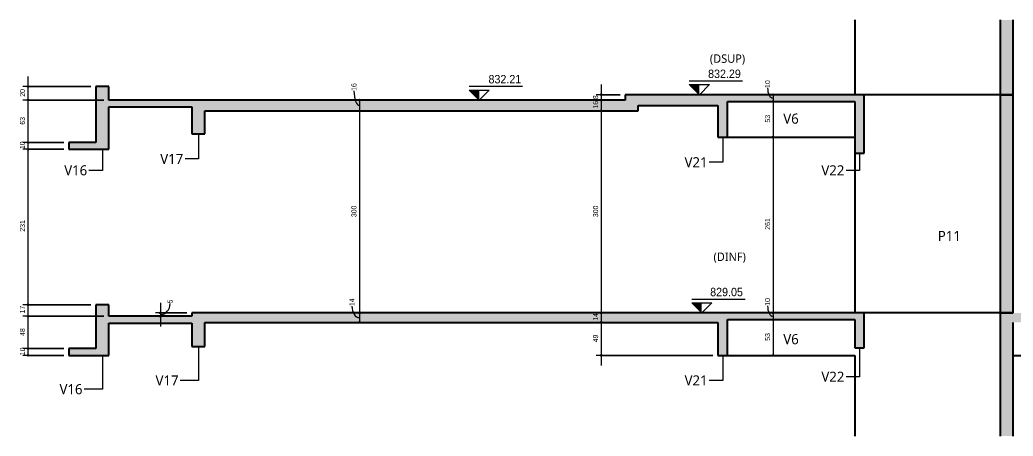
# Model space of a CAD drawing. Header units: centimetres. Extents: x -1475 to 26323, y -1238 to 84208.
# Drawn here: x 20018 to 21492, y 82722 to 83340 of the extents above; entities that cross this region are included whole.
import ezdxf

# ---------------------------------------------------------------- set-up
doc = ezdxf.new("R2010")
doc.units = ezdxf.units.CM
for name, color, linetype, lineweight in [('A-ANNO-DIMS', 7, 'Continuous', 9), ('A-ANNO-DIMS-50', 7, 'Continuous', 9), ('A-FLOR', 7, 'Continuous', 9), ('G-ANNO-DIMS', 7, 'Continuous', 9), ('G-ANNO-TEXT', 7, 'Continuous', 9), ('S-BEAM', 7, 'Continuous', 9), ('S-BEAM-IDEN', 7, 'Continuous', 9), ('S-COLS', 7, 'Continuous', 9), ('S-COLS-IDEN', 7, 'Continuous', 9)]:
    doc.layers.add(name, color=color, linetype=linetype, lineweight=lineweight)
doc.styles.add('Fira Sans', font='', dxfattribs={"width": 0.9, "height": 7.5})
doc.styles.add('Fira Sans_1', font='', dxfattribs={"width": 0.95, "height": 12.5})
doc.styles.add('Gadugi_1', font='gadugi.ttf', dxfattribs={"height": 15})
doc.styles.add('Gadugi_4', font='gadugi.ttf', dxfattribs={"height": 12.5})
doc.styles.get('Fira Sans').set_extended_font_data('Fira Sans')
doc.styles.get('Fira Sans_1').set_extended_font_data('Fira Sans')
doc.dimstyles.new('PED_R80_1_5mm_ACIMA_As_ESQ__R00_1', dxfattribs={"dimscale": 30.48, "dimtxt": 10.229846, "dimasz": 0.328084, "dimexe": 0.246063, "dimexo": 0.246063, "dimgap": 0.049213, "dimtad": 1, "dimdec": 1, "dimrnd": 0.5, "dimdsep": 46, "dimtxsty": 'Fira Sans', "dimblk1": 'DOTSMALL', "dimblk2": 'DOTSMALL', "dimsah": 1, "dimcen": 0.09, "dimdle": 0.492126, "dimazin": 0, "dimtfac": 1, "dimtdec": 4, "dimtix": 1, "dimtmove": 1, "dimatfit": 3, "dimfxl": 1, "dimtvp": 1, "dimtolj": 1, "dimtzin": 0, "dimarcsym": 2})
doc.dimstyles.new('PED_R80_1_5mm_ACIMA_As_ESQ__R00_4', dxfattribs={"dimscale": 30.48, "dimtxt": 10.229846, "dimasz": 0.328084, "dimexe": 0.246063, "dimexo": 0.246063, "dimgap": 0.049213, "dimtad": 1, "dimdec": 1, "dimrnd": 0.5, "dimdsep": 46, "dimtxsty": 'Fira Sans', "dimblk1": 'DOTSMALL', "dimblk2": 'DOTSMALL', "dimsah": 1, "dimcen": 0.09, "dimdle": 0.492126, "dimazin": 0, "dimtfac": 1, "dimtdec": 4, "dimtix": 1, "dimtmove": 0, "dimatfit": 3, "dimfxl": 1, "dimtvp": 1, "dimtolj": 1, "dimtzin": 0, "dimarcsym": 2})

# ---------------------------------------------------------------- blocks, each defined once
blk = doc.blocks.new('DIMBLOCK453-CT002 N -CORTE B-B')
at = {"layer": 'A-ANNO-DIMS-50', "true_color": 0x000032}
h = blk.add_hatch(color=178, dxfattribs=at)
edge = h.paths.add_edge_path(flags=0)
edge.add_arc((20522.3, 83221), 1.25, 0, 360)
h = blk.add_hatch(color=178, dxfattribs=at)
edge = h.paths.add_edge_path(flags=0)
edge.add_arc((20522.3, 83205), 1.25, 0, 360)
at = {"layer": 'A-ANNO-DIMS-50', "color": 178, "true_color": 0x000032}
for p, q in [((20516.5, 83221), (20529.8, 83221)), ((20522.3, 83221), (20516.5, 83221)), ((20522.3, 83221), (20522.3, 83205)), ((20516.5, 83205), (20529.8, 83205)), ((20522.3, 83205), (20516.5, 83205))]:
    blk.add_line(p, q, dxfattribs=at)
for centre in [(20522.3, 83221), (20522.3, 83205)]:
    blk.add_circle(centre, 1.25, dxfattribs=at)
blk.add_ellipse((20522.3, 83234.7), major_axis=(0, 21.7), ratio=0.372131, start_param=1.570796, end_param=3.141593, dxfattribs=at)
at = {"layer": 'A-ANNO-DIMS-50', "color": 0, "insert": (20510.4, 83234.7), "char_height": 7.5, "width": 11.174, "attachment_point": 1, "rotation": 90, "line_spacing_factor": 1.049215, "style": 'Fira Sans'}
blk.add_mtext('16', dxfattribs=at)
blk = doc.blocks.new('_DotSmall')
at = {"color": 0, "linetype": 'ByBlock', "const_width": 0.5}
blk.add_lwpolyline([(-0.0625, 0, 1), (0.0625, 0, 1)], format="xyb", close=True, dxfattribs=at)
blk = doc.blocks.new('DIMBLOCK454-CT002 N -CORTE B-B')
at = {"layer": 'A-ANNO-DIMS-50', "true_color": 0x000032}
h = blk.add_hatch(color=178, dxfattribs=at)
edge = h.paths.add_edge_path(flags=0)
edge.add_arc((20522.3, 83205), 1.25, 0, 360)
h = blk.add_hatch(color=178, dxfattribs=at)
edge = h.paths.add_edge_path(flags=0)
edge.add_arc((20522.3, 82905), 1.25, 0, 360)
at = {"layer": 'A-ANNO-DIMS-50', "color": 178, "true_color": 0x000032}
for p, q in [((20516.5, 83205), (20529.8, 83205)), ((20522.3, 83205), (20516.5, 83205)), ((20522.3, 83205), (20522.3, 82905)), ((20516.5, 82905), (20529.8, 82905)), ((20522.3, 82905), (20516.5, 82905))]:
    blk.add_line(p, q, dxfattribs=at)
for centre in [(20522.3, 83205), (20522.3, 82905)]:
    blk.add_circle(centre, 1.25, dxfattribs=at)
at = {"layer": 'A-ANNO-DIMS-50', "color": 0, "insert": (20510.4, 83047.2), "char_height": 7.5, "width": 18.728, "attachment_point": 1, "rotation": 90, "line_spacing_factor": 1.049215, "style": 'Fira Sans'}
blk.add_mtext('300', dxfattribs=at)
blk = doc.blocks.new('DIMBLOCK455-CT002 N -CORTE B-B')
at = {"layer": 'A-ANNO-DIMS-50', "true_color": 0x000032}
h = blk.add_hatch(color=178, dxfattribs=at)
edge = h.paths.add_edge_path(flags=0)
edge.add_arc((20522.3, 82905), 1.25, 0, 360)
h = blk.add_hatch(color=178, dxfattribs=at)
edge = h.paths.add_edge_path(flags=0)
edge.add_arc((20522.3, 82891), 1.25, 0, 360)
at = {"layer": 'A-ANNO-DIMS-50', "color": 178, "true_color": 0x000032}
for p, q in [((20516.5, 82905), (20529.8, 82905)), ((20522.3, 82905), (20516.5, 82905)), ((20516.5, 82891), (20529.8, 82891)), ((20522.3, 82891), (20516.5, 82891)), ((20522.3, 82905), (20522.3, 82891))]:
    blk.add_line(p, q, dxfattribs=at)
for centre in [(20522.3, 82905), (20522.3, 82891)]:
    blk.add_circle(centre, 1.25, dxfattribs=at)
blk.add_ellipse((20522.3, 82915.1), major_axis=(0, 17.1), ratio=0.64689, start_param=1.570796, end_param=3.141593, dxfattribs=at)
at = {"layer": 'A-ANNO-DIMS-50', "color": 0, "insert": (20507.4, 82915.1), "char_height": 7.5, "width": 11.174, "attachment_point": 1, "rotation": 90, "line_spacing_factor": 1.049215, "style": 'Fira Sans'}
blk.add_mtext('14', dxfattribs=at)
blk = doc.blocks.new('DIMBLOCK456-CT002 N -CORTE B-B')
at = {"layer": 'A-ANNO-DIMS-50', "true_color": 0x000032}
h = blk.add_hatch(color=178, dxfattribs=at)
edge = h.paths.add_edge_path(flags=0)
edge.add_arc((21136, 83229), 1.25, 0, 360)
h = blk.add_hatch(color=178, dxfattribs=at)
edge = h.paths.add_edge_path(flags=0)
edge.add_arc((21136, 83219), 1.25, 0, 360)
at = {"layer": 'A-ANNO-DIMS-50', "color": 178, "true_color": 0x000032}
for p, q in [((21130.3, 83229), (21143.5, 83229)), ((21136, 83229), (21130.3, 83229)), ((21130.3, 83219), (21143.5, 83219)), ((21136, 83219), (21130.3, 83219)), ((21136, 83229), (21136, 83219))]:
    blk.add_line(p, q, dxfattribs=at)
for centre in [(21136, 83229), (21136, 83219)]:
    blk.add_circle(centre, 1.25, dxfattribs=at)
blk.add_ellipse((21136, 83239.1), major_axis=(0, 15.1), ratio=0.535309, start_param=1.570796, end_param=3.141593, dxfattribs=at)
at = {"layer": 'A-ANNO-DIMS-50', "color": 0, "insert": (21124.1, 83239.1), "char_height": 7.5, "width": 11.489, "attachment_point": 1, "rotation": 90, "line_spacing_factor": 1.049215, "style": 'Fira Sans'}
blk.add_mtext('10', dxfattribs=at)
blk = doc.blocks.new('DIMBLOCK457-CT002 N -CORTE B-B')
at = {"layer": 'A-ANNO-DIMS-50', "true_color": 0x000032}
h = blk.add_hatch(color=178, dxfattribs=at)
edge = h.paths.add_edge_path(flags=0)
edge.add_arc((21136, 83219), 1.25, 0, 360)
h = blk.add_hatch(color=178, dxfattribs=at)
edge = h.paths.add_edge_path(flags=0)
edge.add_arc((21136, 83166), 1.25, 0, 360)
at = {"layer": 'A-ANNO-DIMS-50', "color": 178, "true_color": 0x000032}
for p, q in [((21130.3, 83219), (21143.5, 83219)), ((21136, 83219), (21130.3, 83219)), ((21136, 83219), (21136, 83166)), ((21130.3, 83166), (21143.5, 83166)), ((21136, 83166), (21130.3, 83166))]:
    blk.add_line(p, q, dxfattribs=at)
for centre in [(21136, 83219), (21136, 83166)]:
    blk.add_circle(centre, 1.25, dxfattribs=at)
at = {"layer": 'A-ANNO-DIMS-50', "color": 0, "insert": (21124.1, 83187.6), "char_height": 7.5, "width": 11.646, "attachment_point": 1, "rotation": 90, "line_spacing_factor": 1.049215, "style": 'Fira Sans'}
blk.add_mtext('53', dxfattribs=at)
blk = doc.blocks.new('DIMBLOCK458-CT002 N -CORTE B-B')
at = {"layer": 'A-ANNO-DIMS-50', "true_color": 0x000032}
h = blk.add_hatch(color=178, dxfattribs=at)
edge = h.paths.add_edge_path(flags=0)
edge.add_arc((21136, 83166), 1.25, 0, 360)
h = blk.add_hatch(color=178, dxfattribs=at)
edge = h.paths.add_edge_path(flags=0)
edge.add_arc((21136, 82905), 1.25, 0, 360)
at = {"layer": 'A-ANNO-DIMS-50', "color": 178, "true_color": 0x000032}
for p, q in [((21130.3, 83166), (21143.5, 83166)), ((21136, 83166), (21130.3, 83166)), ((21136, 83166), (21136, 82905)), ((21130.3, 82905), (21143.5, 82905)), ((21136, 82905), (21130.3, 82905))]:
    blk.add_line(p, q, dxfattribs=at)
for centre in [(21136, 83166), (21136, 82905)]:
    blk.add_circle(centre, 1.25, dxfattribs=at)
at = {"layer": 'A-ANNO-DIMS-50', "color": 0, "insert": (21124.1, 83028.5), "char_height": 7.5, "width": 16.84, "attachment_point": 1, "rotation": 90, "line_spacing_factor": 1.049215, "style": 'Fira Sans'}
blk.add_mtext('261', dxfattribs=at)
blk = doc.blocks.new('DIMBLOCK459-CT002 N -CORTE B-B')
at = {"layer": 'A-ANNO-DIMS-50', "true_color": 0x000032}
h = blk.add_hatch(color=178, dxfattribs=at)
edge = h.paths.add_edge_path(flags=0)
edge.add_arc((21136, 82905), 1.25, 0, 360)
h = blk.add_hatch(color=178, dxfattribs=at)
edge = h.paths.add_edge_path(flags=0)
edge.add_arc((21136, 82895), 1.25, 0, 360)
at = {"layer": 'A-ANNO-DIMS-50', "color": 178, "true_color": 0x000032}
for p, q in [((21130.3, 82905), (21143.5, 82905)), ((21136, 82905), (21130.3, 82905)), ((21130.3, 82895), (21143.5, 82895)), ((21136, 82895), (21130.3, 82895)), ((21136, 82905), (21136, 82895))]:
    blk.add_line(p, q, dxfattribs=at)
for centre in [(21136, 82905), (21136, 82895)]:
    blk.add_circle(centre, 1.25, dxfattribs=at)
blk.add_ellipse((21136, 82915.6), major_axis=(0, 15.6), ratio=0.51764, start_param=1.570796, end_param=3.141593, dxfattribs=at)
at = {"layer": 'A-ANNO-DIMS-50', "color": 0, "insert": (21124.1, 82915.6), "char_height": 7.5, "width": 11.489, "attachment_point": 1, "rotation": 90, "line_spacing_factor": 1.049215, "style": 'Fira Sans'}
blk.add_mtext('10', dxfattribs=at)
blk = doc.blocks.new('DIMBLOCK460-CT002 N -CORTE B-B')
at = {"layer": 'A-ANNO-DIMS-50', "true_color": 0x000032}
h = blk.add_hatch(color=178, dxfattribs=at)
edge = h.paths.add_edge_path(flags=0)
edge.add_arc((21136, 82895), 1.25, 0, 360)
h = blk.add_hatch(color=178, dxfattribs=at)
edge = h.paths.add_edge_path(flags=0)
edge.add_arc((21136, 82842), 1.25, 0, 360)
at = {"layer": 'A-ANNO-DIMS-50', "color": 178, "true_color": 0x000032}
for p, q in [((21130.3, 82895), (21143.5, 82895)), ((21136, 82895), (21130.3, 82895)), ((21136, 82895), (21136, 82842)), ((21130.3, 82842), (21143.5, 82842)), ((21136, 82842), (21130.3, 82842))]:
    blk.add_line(p, q, dxfattribs=at)
for centre in [(21136, 82895), (21136, 82842)]:
    blk.add_circle(centre, 1.25, dxfattribs=at)
at = {"layer": 'A-ANNO-DIMS-50', "color": 0, "insert": (21124.1, 82863.6), "char_height": 7.5, "width": 11.646, "attachment_point": 1, "rotation": 90, "line_spacing_factor": 1.049215, "style": 'Fira Sans'}
blk.add_mtext('53', dxfattribs=at)
blk = doc.blocks.new('Elevações de ponto - SIMBOLO DE NÍVEL-CORTE-2219088-CT002 N -CORTE B-B')
at = {"layer": 'G-ANNO-DIMS'}
blk.add_hatch(color=256, dxfattribs=at).paths.add_polyline_path([(-738, 82920), (-738, 82905), (-753, 82920)], flags=0)
for p, q in [((-673.8, 82925.1), (-753, 82925.1)), ((-738, 82905), (-753, 82920)), ((-753, 82920), (-723, 82920)), ((-723, 82920), (-738, 82905))]:
    blk.add_line(p, q, dxfattribs=at)
blk = doc.blocks.new('DIMBLOCK469-CT002 N -CORTE B-B')
at = {"layer": 'A-ANNO-DIMS-50', "true_color": 0x000032}
h = blk.add_hatch(color=178, dxfattribs=at)
edge = h.paths.add_edge_path(flags=0)
edge.add_arc((20030.4, 83241), 1.25, 0, 360)
h = blk.add_hatch(color=178, dxfattribs=at)
edge = h.paths.add_edge_path(flags=0)
edge.add_arc((20030.4, 83221), 1.25, 0, 360)
at = {"layer": 'A-ANNO-DIMS-50', "color": 178, "true_color": 0x000032}
for p, q in [((20030.4, 83256), (20030.4, 83221)), ((20123.8, 83241), (20022.9, 83241)), ((20030.4, 83241), (20123.8, 83241)), ((20142.8, 83221), (20022.9, 83221)), ((20030.4, 83221), (20142.8, 83221))]:
    blk.add_line(p, q, dxfattribs=at)
for centre in [(20030.4, 83241), (20030.4, 83221)]:
    blk.add_circle(centre, 1.25, dxfattribs=at)
at = {"layer": 'A-ANNO-DIMS-50', "color": 0, "insert": (20018.5, 83226), "char_height": 7.5, "width": 12.118, "attachment_point": 1, "rotation": 90, "line_spacing_factor": 1.049215, "style": 'Fira Sans'}
blk.add_mtext('20', dxfattribs=at)
blk = doc.blocks.new('DIMBLOCK470-CT002 N -CORTE B-B')
at = {"layer": 'A-ANNO-DIMS-50', "true_color": 0x000032}
h = blk.add_hatch(color=178, dxfattribs=at)
edge = h.paths.add_edge_path(flags=0)
edge.add_arc((20030.4, 83221), 1.25, 0, 360)
h = blk.add_hatch(color=178, dxfattribs=at)
edge = h.paths.add_edge_path(flags=0)
edge.add_arc((20030.4, 83158), 1.25, 0, 360)
at = {"layer": 'A-ANNO-DIMS-50', "color": 178, "true_color": 0x000032}
for p, q in [((20142.8, 83221), (20022.9, 83221)), ((20030.4, 83221), (20030.4, 83158)), ((20030.4, 83221), (20142.8, 83221)), ((20083.8, 83158), (20022.9, 83158)), ((20030.4, 83158), (20083.8, 83158))]:
    blk.add_line(p, q, dxfattribs=at)
for centre in [(20030.4, 83221), (20030.4, 83158)]:
    blk.add_circle(centre, 1.25, dxfattribs=at)
at = {"layer": 'A-ANNO-DIMS-50', "color": 0, "insert": (20018.5, 83184.5), "char_height": 7.5, "width": 11.961, "attachment_point": 1, "rotation": 90, "line_spacing_factor": 1.049215, "style": 'Fira Sans'}
blk.add_mtext('63', dxfattribs=at)
blk = doc.blocks.new('DIMBLOCK471-CT002 N -CORTE B-B')
at = {"layer": 'A-ANNO-DIMS-50', "true_color": 0x000032}
h = blk.add_hatch(color=178, dxfattribs=at)
edge = h.paths.add_edge_path(flags=0)
edge.add_arc((20030.4, 83158), 1.25, 0, 360)
h = blk.add_hatch(color=178, dxfattribs=at)
edge = h.paths.add_edge_path(flags=0)
edge.add_arc((20030.4, 83148), 1.25, 0, 360)
at = {"layer": 'A-ANNO-DIMS-50', "color": 178, "true_color": 0x000032}
for p, q in [((20083.8, 83158), (20022.9, 83158)), ((20030.4, 83158), (20030.4, 83148)), ((20030.4, 83158), (20083.8, 83158)), ((20083.8, 83148), (20022.9, 83148)), ((20030.4, 83148), (20083.8, 83148))]:
    blk.add_line(p, q, dxfattribs=at)
for centre in [(20030.4, 83158), (20030.4, 83148)]:
    blk.add_circle(centre, 1.25, dxfattribs=at)
at = {"layer": 'A-ANNO-DIMS-50', "color": 0, "insert": (20018.5, 83148.2), "char_height": 7.5, "width": 11.489, "attachment_point": 1, "rotation": 90, "line_spacing_factor": 1.049215, "style": 'Fira Sans'}
blk.add_mtext('10', dxfattribs=at)
blk = doc.blocks.new('DIMBLOCK472-CT002 N -CORTE B-B')
at = {"layer": 'A-ANNO-DIMS-50', "true_color": 0x000032}
h = blk.add_hatch(color=178, dxfattribs=at)
edge = h.paths.add_edge_path(flags=0)
edge.add_arc((20030.4, 83148), 1.25, 0, 360)
h = blk.add_hatch(color=178, dxfattribs=at)
edge = h.paths.add_edge_path(flags=0)
edge.add_arc((20030.4, 82917), 1.25, 0, 360)
at = {"layer": 'A-ANNO-DIMS-50', "color": 178, "true_color": 0x000032}
for p, q in [((20083.8, 83148), (20022.9, 83148)), ((20030.4, 83148), (20030.4, 82917)), ((20030.4, 83148), (20083.8, 83148)), ((20123.8, 82917), (20022.9, 82917)), ((20030.4, 82917), (20123.8, 82917))]:
    blk.add_line(p, q, dxfattribs=at)
for centre in [(20030.4, 83148), (20030.4, 82917)]:
    blk.add_circle(centre, 1.25, dxfattribs=at)
at = {"layer": 'A-ANNO-DIMS-50', "color": 0, "insert": (20018.5, 83025.6), "char_height": 7.5, "width": 16.525, "attachment_point": 1, "rotation": 90, "line_spacing_factor": 1.049215, "style": 'Fira Sans'}
blk.add_mtext('231', dxfattribs=at)
blk = doc.blocks.new('DIMBLOCK473-CT002 N -CORTE B-B')
at = {"layer": 'A-ANNO-DIMS-50', "true_color": 0x000032}
h = blk.add_hatch(color=178, dxfattribs=at)
edge = h.paths.add_edge_path(flags=0)
edge.add_arc((20030.4, 82917), 1.25, 0, 360)
h = blk.add_hatch(color=178, dxfattribs=at)
edge = h.paths.add_edge_path(flags=0)
edge.add_arc((20030.4, 82900), 1.25, 0, 360)
at = {"layer": 'A-ANNO-DIMS-50', "color": 178, "true_color": 0x000032}
for p, q in [((20123.8, 82917), (20022.9, 82917)), ((20030.4, 82917), (20030.4, 82900)), ((20030.4, 82917), (20123.8, 82917)), ((20142.8, 82900), (20022.9, 82900)), ((20030.4, 82900), (20142.8, 82900))]:
    blk.add_line(p, q, dxfattribs=at)
for centre in [(20030.4, 82917), (20030.4, 82900)]:
    blk.add_circle(centre, 1.25, dxfattribs=at)
at = {"layer": 'A-ANNO-DIMS-50', "color": 0, "insert": (20018.5, 82904.2), "char_height": 7.5, "width": 10.23, "attachment_point": 1, "rotation": 90, "line_spacing_factor": 1.049215, "style": 'Fira Sans'}
blk.add_mtext('17', dxfattribs=at)
blk = doc.blocks.new('DIMBLOCK474-CT002 N -CORTE B-B')
at = {"layer": 'A-ANNO-DIMS-50', "true_color": 0x000032}
h = blk.add_hatch(color=178, dxfattribs=at)
edge = h.paths.add_edge_path(flags=0)
edge.add_arc((20030.4, 82900), 1.25, 0, 360)
h = blk.add_hatch(color=178, dxfattribs=at)
edge = h.paths.add_edge_path(flags=0)
edge.add_arc((20030.4, 82852), 1.25, 0, 360)
at = {"layer": 'A-ANNO-DIMS-50', "color": 178, "true_color": 0x000032}
for p, q in [((20142.8, 82900), (20022.9, 82900)), ((20030.4, 82900), (20030.4, 82852)), ((20030.4, 82900), (20142.8, 82900)), ((20083.8, 82852), (20022.9, 82852)), ((20030.4, 82852), (20083.8, 82852))]:
    blk.add_line(p, q, dxfattribs=at)
for centre in [(20030.4, 82900), (20030.4, 82852)]:
    blk.add_circle(centre, 1.25, dxfattribs=at)
at = {"layer": 'A-ANNO-DIMS-50', "color": 0, "insert": (20018.5, 82870.8), "char_height": 7.5, "width": 12.433, "attachment_point": 1, "rotation": 90, "line_spacing_factor": 1.049215, "style": 'Fira Sans'}
blk.add_mtext('48', dxfattribs=at)
blk = doc.blocks.new('DIMBLOCK475-CT002 N -CORTE B-B')
at = {"layer": 'A-ANNO-DIMS-50', "true_color": 0x000032}
h = blk.add_hatch(color=178, dxfattribs=at)
edge = h.paths.add_edge_path(flags=0)
edge.add_arc((20030.4, 82852), 1.25, 0, 360)
h = blk.add_hatch(color=178, dxfattribs=at)
edge = h.paths.add_edge_path(flags=0)
edge.add_arc((20030.4, 82842), 1.25, 0, 360)
at = {"layer": 'A-ANNO-DIMS-50', "color": 178, "true_color": 0x000032}
for p, q in [((20083.8, 82852), (20022.9, 82852)), ((20030.4, 82852), (20030.4, 82842)), ((20030.4, 82852), (20083.8, 82852)), ((20083.8, 82842), (20022.9, 82842)), ((20030.4, 82842), (20083.8, 82842))]:
    blk.add_line(p, q, dxfattribs=at)
for centre in [(20030.4, 82852), (20030.4, 82842)]:
    blk.add_circle(centre, 1.25, dxfattribs=at)
at = {"layer": 'A-ANNO-DIMS-50', "color": 0, "insert": (20018.5, 82842.2), "char_height": 7.5, "width": 11.489, "attachment_point": 1, "rotation": 90, "line_spacing_factor": 1.049215, "style": 'Fira Sans'}
blk.add_mtext('10', dxfattribs=at)
blk = doc.blocks.new('DIMBLOCK476-CT002 N -CORTE B-B')
at = {"layer": 'A-ANNO-DIMS-50', "true_color": 0x000032}
h = blk.add_hatch(color=178, dxfattribs=at)
edge = h.paths.add_edge_path(flags=0)
edge.add_arc((20227.2, 82905), 1.25, 0, 360)
h = blk.add_hatch(color=178, dxfattribs=at)
edge = h.paths.add_edge_path(flags=0)
edge.add_arc((20227.2, 82900), 1.25, 0, 360)
at = {"layer": 'A-ANNO-DIMS-50', "color": 178, "true_color": 0x000032}
for p, q in [((20227.2, 82920), (20227.2, 82885)), ((20266.3, 82905), (20219.7, 82905)), ((20221.5, 82900), (20234.7, 82900)), ((20227.2, 82900), (20221.5, 82900)), ((20227.2, 82905), (20266.3, 82905))]:
    blk.add_line(p, q, dxfattribs=at)
for centre in [(20227.2, 82905), (20227.2, 82900)]:
    blk.add_circle(centre, 1.25, dxfattribs=at)
blk.add_ellipse((20227.2, 82919.1), major_axis=(0, 16.6), ratio=0.8555, start_param=3.141593, end_param=4.712389, dxfattribs=at)
at = {"layer": 'A-ANNO-DIMS-50', "color": 0, "insert": (20237.5, 82919.1), "char_height": 7.5, "width": 5.823, "attachment_point": 1, "rotation": 90, "line_spacing_factor": 1.049215, "style": 'Fira Sans'}
blk.add_mtext('5', dxfattribs=at)
blk = doc.blocks.new('DIMBLOCK486-CT002 N -CORTE B-B')
at = {"layer": 'A-ANNO-DIMS-50', "true_color": 0x000032}
h = blk.add_hatch(color=178, dxfattribs=at)
edge = h.paths.add_edge_path(flags=0)
edge.add_arc((20880.9, 83229), 1.25, 0, 360)
h = blk.add_hatch(color=178, dxfattribs=at)
edge = h.paths.add_edge_path(flags=0)
edge.add_arc((20880.9, 83221), 1.25, 0, 360)
at = {"layer": 'A-ANNO-DIMS-50', "color": 178, "true_color": 0x000032}
for p, q in [((20880.9, 83244), (20880.9, 83221)), ((20909.3, 83229), (20873.4, 83229)), ((20875.1, 83221), (20888.4, 83221)), ((20880.9, 83221), (20875.1, 83221)), ((20880.9, 83229), (20909.3, 83229))]:
    blk.add_line(p, q, dxfattribs=at)
for centre in [(20880.9, 83229), (20880.9, 83221)]:
    blk.add_circle(centre, 1.25, dxfattribs=at)
at = {"layer": 'A-ANNO-DIMS-50', "color": 0, "insert": (20869, 83222.4), "char_height": 7.5, "width": 6.295, "attachment_point": 1, "rotation": 90, "line_spacing_factor": 1.049215, "style": 'Fira Sans'}
blk.add_mtext('8', dxfattribs=at)
blk = doc.blocks.new('DIMBLOCK487-CT002 N -CORTE B-B')
at = {"layer": 'A-ANNO-DIMS-50', "true_color": 0x000032}
h = blk.add_hatch(color=178, dxfattribs=at)
edge = h.paths.add_edge_path(flags=0)
edge.add_arc((20880.9, 83221), 1.25, 0, 360)
h = blk.add_hatch(color=178, dxfattribs=at)
edge = h.paths.add_edge_path(flags=0)
edge.add_arc((20880.9, 83205), 1.25, 0, 360)
at = {"layer": 'A-ANNO-DIMS-50', "color": 178, "true_color": 0x000032}
for p, q in [((20875.1, 83221), (20888.4, 83221)), ((20880.9, 83221), (20875.1, 83221)), ((20880.9, 83221), (20880.9, 83205)), ((20875.1, 83205), (20888.4, 83205)), ((20880.9, 83205), (20875.1, 83205))]:
    blk.add_line(p, q, dxfattribs=at)
for centre in [(20880.9, 83221), (20880.9, 83205)]:
    blk.add_circle(centre, 1.25, dxfattribs=at)
at = {"layer": 'A-ANNO-DIMS-50', "color": 0, "insert": (20869, 83208.3), "char_height": 7.5, "width": 11.174, "attachment_point": 1, "rotation": 90, "line_spacing_factor": 1.049215, "style": 'Fira Sans'}
blk.add_mtext('16', dxfattribs=at)
blk = doc.blocks.new('DIMBLOCK488-CT002 N -CORTE B-B')
at = {"layer": 'A-ANNO-DIMS-50', "true_color": 0x000032}
h = blk.add_hatch(color=178, dxfattribs=at)
edge = h.paths.add_edge_path(flags=0)
edge.add_arc((20880.9, 83205), 1.25, 0, 360)
h = blk.add_hatch(color=178, dxfattribs=at)
edge = h.paths.add_edge_path(flags=0)
edge.add_arc((20880.9, 82905), 1.25, 0, 360)
at = {"layer": 'A-ANNO-DIMS-50', "color": 178, "true_color": 0x000032}
for p, q in [((20875.1, 83205), (20888.4, 83205)), ((20880.9, 83205), (20875.1, 83205)), ((20880.9, 83205), (20880.9, 82905)), ((20875.1, 82905), (20888.4, 82905)), ((20880.9, 82905), (20875.1, 82905))]:
    blk.add_line(p, q, dxfattribs=at)
for centre in [(20880.9, 83205), (20880.9, 82905)]:
    blk.add_circle(centre, 1.25, dxfattribs=at)
at = {"layer": 'A-ANNO-DIMS-50', "color": 0, "insert": (20869, 83047.2), "char_height": 7.5, "width": 18.728, "attachment_point": 1, "rotation": 90, "line_spacing_factor": 1.049215, "style": 'Fira Sans'}
blk.add_mtext('300', dxfattribs=at)
blk = doc.blocks.new('DIMBLOCK489-CT002 N -CORTE B-B')
at = {"layer": 'A-ANNO-DIMS-50', "true_color": 0x000032}
h = blk.add_hatch(color=178, dxfattribs=at)
edge = h.paths.add_edge_path(flags=0)
edge.add_arc((20880.9, 82905), 1.25, 0, 360)
h = blk.add_hatch(color=178, dxfattribs=at)
edge = h.paths.add_edge_path(flags=0)
edge.add_arc((20880.9, 82891), 1.25, 0, 360)
at = {"layer": 'A-ANNO-DIMS-50', "color": 178, "true_color": 0x000032}
for p, q in [((20875.1, 82905), (20888.4, 82905)), ((20880.9, 82905), (20875.1, 82905)), ((20875.1, 82891), (20888.4, 82891)), ((20880.9, 82891), (20875.1, 82891)), ((20880.9, 82905), (20880.9, 82891))]:
    blk.add_line(p, q, dxfattribs=at)
for centre in [(20880.9, 82905), (20880.9, 82891)]:
    blk.add_circle(centre, 1.25, dxfattribs=at)
at = {"layer": 'A-ANNO-DIMS-50', "color": 0, "insert": (20869, 82893.3), "char_height": 7.5, "width": 11.174, "attachment_point": 1, "rotation": 90, "line_spacing_factor": 1.049215, "style": 'Fira Sans'}
blk.add_mtext('14', dxfattribs=at)
blk = doc.blocks.new('DIMBLOCK490-CT002 N -CORTE B-B')
at = {"layer": 'A-ANNO-DIMS-50', "true_color": 0x000032}
h = blk.add_hatch(color=178, dxfattribs=at)
edge = h.paths.add_edge_path(flags=0)
edge.add_arc((20880.9, 82891), 1.25, 0, 360)
h = blk.add_hatch(color=178, dxfattribs=at)
edge = h.paths.add_edge_path(flags=0)
edge.add_arc((20880.9, 82842), 1.25, 0, 360)
at = {"layer": 'A-ANNO-DIMS-50', "color": 178, "true_color": 0x000032}
for p, q in [((20875.1, 82891), (20888.4, 82891)), ((20880.9, 82891), (20875.1, 82891)), ((20880.9, 82891), (20880.9, 82827)), ((21046.8, 82842), (20873.4, 82842)), ((20880.9, 82842), (21046.8, 82842))]:
    blk.add_line(p, q, dxfattribs=at)
for centre in [(20880.9, 82891), (20880.9, 82842)]:
    blk.add_circle(centre, 1.25, dxfattribs=at)
at = {"layer": 'A-ANNO-DIMS-50', "color": 0, "insert": (20869, 82861.4), "char_height": 7.5, "width": 12.276, "attachment_point": 1, "rotation": 90, "line_spacing_factor": 1.049215, "style": 'Fira Sans'}
blk.add_mtext('49', dxfattribs=at)

msp = doc.modelspace()

# ---------------------------------------------------------------- hatches: boundary and pattern name
at = {"layer": 'A-FLOR', "lineweight": 18, "true_color": 0xa6a6a6}
for points in [[(20150.3, 83211), (20273.8, 83211), (20273.8, 83221), (20150.3, 83221)], [(20292.8, 83205), (20935.8, 83205), (20935.8, 83221), (20292.8, 83221)], [(21054.3, 83213), (21054.3, 83229), (20916.8, 83229), (20916.8, 83221), (20935.8, 83221), (20935.8, 83213)], [(21068.3, 83219), (21257.3, 83219), (21257.3, 83229), (21068.3, 83229)], [(20131.3, 83148), (20131.3, 83158), (20091.3, 83158), (20091.3, 83148)], [(20273.8, 82890), (20273.8, 82900), (20150.3, 82900), (20150.3, 82890)], [(21240.44, 82895), (21257.3, 82895), (21257.3, 82905), (21068.3, 82905), (21068.3, 82895), (21210.44, 82895)], [(20131.3, 82842), (20131.3, 82852), (20091.3, 82852), (20091.3, 82842)]]:
    msp.add_hatch(color=253, dxfattribs=at).paths.add_polyline_path(points, flags=0)
h = msp.add_hatch(color=253, dxfattribs=at)
h.paths.add_polyline_path([(21492.3, 82891), (21644.3, 82891), (21644.3, 82905), (21492.3, 82905)], flags=0)
h.paths.add_polyline_path([(21054.3, 82891), (21054.3, 82905), (20292.8, 82905), (20292.8, 82891), (20848.46, 82891)], flags=0)
at = {"layer": 'S-BEAM', "true_color": 0xa6a6a6}
for points in [[(20150.3, 83148), (20150.3, 83241), (20131.3, 83241), (20131.3, 83148)], [(20273.8, 83171), (20292.8, 83171), (20292.8, 83221), (20273.8, 83221), (20273.8, 83205)], [(21054.3, 83166), (21068.3, 83166), (21068.3, 83229), (21054.3, 83229), (21054.3, 83213)], [(21271.3, 83142), (21271.3, 83229), (21257.3, 83229), (21257.3, 83142)], [(20150.3, 82842), (20150.3, 82917), (20131.3, 82917), (20131.3, 82842)], [(20273.8, 82855), (20292.8, 82855), (20292.8, 82905), (20273.8, 82905), (20273.8, 82890)], [(21068.3, 82842), (21068.3, 82905), (21054.3, 82905), (21054.3, 82842)], [(21271.3, 82853), (21271.3, 82905), (21257.3, 82905), (21257.3, 82853)]]:
    msp.add_hatch(color=253, dxfattribs=at).paths.add_polyline_path(points, flags=0)
at = {"layer": 'S-COLS', "true_color": 0xa6a6a6}
for points in [[(21473.3, 83229), (21492.3, 83229), (21492.3, 83340.18), (21473.3, 83340.18)], [(21473.3, 82905), (21492.3, 82905), (21492.3, 83229), (21473.3, 83229), (21473.3, 83031.09)], [(21473.3, 82722), (21492.3, 82722), (21492.3, 82905), (21473.3, 82905), (21473.3, 82842)]]:
    msp.add_hatch(color=253, dxfattribs=at).paths.add_polyline_path(points, flags=0)

# ---------------------------------------------------------------- linework, layer by layer
at = {"layer": 'A-FLOR', "lineweight": 25}
for p, q in [((20273.8, 83221), (20150.3, 83221)), ((20916.8, 83221), (20292.8, 83221)), ((21054.3, 83229), (20916.8, 83229)), ((20916.8, 83229), (20916.8, 83221)), ((21257.3, 83229), (21068.3, 83229)), ((21068.3, 83219), (21257.3, 83219)), ((20150.3, 83211), (20273.8, 83211)), ((20292.8, 83205), (20935.8, 83205)), ((20935.8, 83205), (20935.8, 83213)), ((20935.8, 83213), (21054.3, 83213)), ((20131.3, 83158), (20091.3, 83158)), ((20091.3, 83158), (20091.3, 83148)), ((20091.3, 83148), (20131.3, 83148)), ((20273.8, 82900), (20150.3, 82900)), ((21054.3, 82905), (20292.8, 82905)), ((20292.8, 82891), (21054.3, 82891)), ((21257.3, 82905), (21068.3, 82905)), ((21068.3, 82895), (21257.3, 82895)), ((20150.3, 82890), (20273.8, 82890)), ((20131.3, 82852), (20091.3, 82852)), ((20091.3, 82852), (20091.3, 82842)), ((20091.3, 82842), (20131.3, 82842))]:
    msp.add_line(p, q, dxfattribs=at)
at = {"layer": 'S-BEAM', "lineweight": 25}
for p, q in [((20150.3, 83241), (20131.3, 83241)), ((20131.3, 83241), (20131.3, 83158)), ((20150.3, 83221), (20150.3, 83241)), ((20292.8, 83221), (20273.8, 83221)), ((21068.3, 83229), (21054.3, 83229)), ((21068.3, 83166), (21068.3, 83219)), ((21271.3, 83229), (21257.3, 83229)), ((21257.3, 83219), (21257.3, 83142)), ((21271.3, 83142), (21271.3, 83229)), ((20150.3, 83148), (20150.3, 83211)), ((20273.8, 83211), (20273.8, 83171)), ((20292.8, 83171), (20292.8, 83205)), ((21054.3, 83213), (21054.3, 83166)), ((20273.8, 83171), (20292.8, 83171)), ((21054.3, 83166), (21068.3, 83166)), ((21068.3, 83166), (21257.3, 83166)), ((20131.3, 83148), (20150.3, 83148)), ((21257.3, 83142), (21271.3, 83142)), ((20150.3, 82917), (20131.3, 82917)), ((20131.3, 82917), (20131.3, 82852)), ((20150.3, 82900), (20150.3, 82917)), ((20292.8, 82905), (20273.8, 82905)), ((20273.8, 82905), (20273.8, 82900)), ((20292.8, 82855), (20292.8, 82891)), ((21068.3, 82905), (21054.3, 82905)), ((21054.3, 82891), (21054.3, 82842)), ((21068.3, 82842), (21068.3, 82895)), ((21271.3, 82905), (21257.3, 82905)), ((21257.3, 82895), (21257.3, 82853)), ((21271.3, 82853), (21271.3, 82905)), ((20150.3, 82842), (20150.3, 82890)), ((20273.8, 82890), (20273.8, 82855)), ((20273.8, 82855), (20292.8, 82855)), ((21257.3, 82853), (21271.3, 82853)), ((20131.3, 82842), (20150.3, 82842)), ((21054.3, 82842), (21068.3, 82842)), ((21068.3, 82842), (21257.3, 82842)), ((21492.3, 82842), (21644.3, 82842))]:
    msp.add_line(p, q, dxfattribs=at)
at = {"layer": 'S-BEAM-IDEN'}
for p, q in [((20283.3, 83171), (20283.3, 83133.67)), ((21061.3, 83166), (21061.3, 83128.67)), ((20140.8, 83148), (20140.8, 83116.67)), ((21264.3, 83142), (21264.3, 83116.67)), ((20283.3, 83133.67), (20263.48, 83133.67)), ((21061.3, 83128.67), (21041.48, 83128.67)), ((20140.8, 83116.67), (20120.98, 83116.67)), ((21264.3, 83116.67), (21244.48, 83116.67)), ((20283.3, 82855), (20283.3, 82804.67)), ((21264.3, 82853), (21264.3, 82810.17)), ((20140.8, 82842), (20140.8, 82791.67)), ((21061.3, 82842), (21061.3, 82804.67)), ((20283.3, 82804.67), (20256.48, 82804.67)), ((21061.3, 82804.67), (21041.48, 82804.67)), ((21264.3, 82810.17), (21244.48, 82810.17)), ((20140.8, 82791.67), (20113.98, 82791.67))]:
    msp.add_line(p, q, dxfattribs=at)
at = {"layer": 'S-COLS', "lineweight": 25}
for p, q in [((21257.3, 83340.18), (21257.3, 83229)), ((21473.3, 83340.18), (21473.3, 83229)), ((21492.3, 83229), (21492.3, 83340.18)), ((21473.3, 83229), (21271.3, 83229)), ((21473.3, 83229), (21271.3, 83229)), ((21492.3, 83229), (21473.3, 83229)), ((21473.3, 83229), (21473.3, 82905)), ((21473.3, 83229), (21492.3, 83229)), ((21492.3, 82905), (21492.3, 83229)), ((21257.3, 83142), (21257.3, 82905)), ((21473.3, 82905), (21271.3, 82905)), ((21473.3, 82905), (21271.3, 82905)), ((21492.3, 82905), (21473.3, 82905)), ((21473.3, 82905), (21473.3, 82722)), ((21473.3, 82905), (21492.3, 82905)), ((21492.3, 82722), (21492.3, 82891)), ((21257.3, 82842), (21257.3, 82722))]:
    msp.add_line(p, q, dxfattribs=at)

# ---------------------------------------------------------------- block references
at = {"layer": 'G-ANNO-DIMS'}
for p in [(21764.67, 324), (21438, 316), (21768.3, 0)]:
    msp.add_blockref('Elevações de ponto - SIMBOLO DE NÍVEL-CORTE-2219088-CT002 N -CORTE B-B', p, dxfattribs=at)

# ---------------------------------------------------------------- texts
at = {"layer": 'G-ANNO-DIMS', "char_height": 12.5, "attachment_point": 1, "line_spacing_factor": 1.049215, "style": 'Fira Sans_1'}
for s, insert, width in [('832.29', (21039.64, 83266.31), 58.921), ('832.21', (20713.82, 83258.31), 56.8751), ('829.05', (21042.76, 82942.31), 60.1485)]:
    msp.add_mtext(s, dxfattribs=dict(at, insert=insert, width=width))
at = {"layer": 'G-ANNO-TEXT', "char_height": 12.5, "attachment_point": 1, "style": 'Gadugi_4'}
for s, insert, width in [('(DSUP)', (21042.28, 83288.89), 65.3375), ('(DINF)', (21047.72, 82994.65), 59.7257)]:
    msp.add_mtext(s, dxfattribs=dict(at, insert=insert, width=width))
at = {"layer": 'S-BEAM-IDEN', "char_height": 15, "attachment_point": 1, "style": 'Gadugi_1'}
for s, insert, width in [('V6', (21151.26, 83200.96), 30.0633), ('V17', (20226.78, 83141.22), 44.0928), ('V21', (21004.78, 83136.22), 44.0928), ('V16', (20084.28, 83124.22), 44.0928), ('V22', (21207.78, 83124.22), 44.0928), ('V6', (21151.26, 82873.52), 30.0633), ('V22', (21207.78, 82817.72), 44.0928), ('V17', (20219.78, 82812.22), 44.0928), ('V21', (21004.78, 82812.22), 44.0928), ('V16', (20077.28, 82799.22), 44.0928)]:
    msp.add_mtext(s, dxfattribs=dict(at, insert=insert, width=width))
at = {"layer": 'S-COLS-IDEN', "insert": (21380.55, 83026.76), "char_height": 15, "width": 42.4894, "attachment_point": 1, "style": 'Gadugi_1'}
msp.add_mtext('P11', dxfattribs=at)

# ---------------------------------------------------------------- dimensions: what is measured, and where the dimension line sits
at = {"layer": 'A-ANNO-DIMS', "color": 178, "true_color": 0x000032}
for base, p1, p2, override, picture, middle in [((20030.43, 83221), (20131.3, 83241), (20150.3, 83221), {"dimpost": '<>', "dimfxl": 27.586228}, 'DIMBLOCK469-CT002 N -CORTE B-B', (20025.11, 83231)), ((20880.87, 83221), (20916.8, 83229), (20882.64, 83221), {"dimpost": '<>', "dimfxl": 35.089537}, 'DIMBLOCK486-CT002 N -CORTE B-B', (20875.56, 83225)), ((20030.43, 83158), (20150.3, 83221), (20091.3, 83158), {"dimpost": '<>', "dimfxl": 86.313383}, 'DIMBLOCK470-CT002 N -CORTE B-B', (20025.11, 83189.5)), ((20880.87, 83205), (20882.64, 83221), (20882.64, 83205), {"dimpost": '<>', "dimfxl": 16}, 'DIMBLOCK487-CT002 N -CORTE B-B', (20875.56, 83213)), ((21136.03, 83166), (21137.8, 83219), (21137.8, 83166), {"dimpost": '<>', "dimfxl": 53}, 'DIMBLOCK457-CT002 N -CORTE B-B', (21130.72, 83192.5)), ((20522.25, 82905), (20524.02, 83205), (20524.02, 82905), {"dimpost": '<>', "dimfxl": 300}, 'DIMBLOCK454-CT002 N -CORTE B-B', (20516.94, 83055)), ((20880.87, 82905), (20882.64, 83205), (20882.64, 82905), {"dimpost": '<>', "dimfxl": 300}, 'DIMBLOCK488-CT002 N -CORTE B-B', (20875.56, 83055)), ((20030.43, 83148), (20091.3, 83158), (20091.3, 83148), {"dimpost": '<>', "dimfxl": 10}, 'DIMBLOCK471-CT002 N -CORTE B-B', (20025.11, 83153)), ((21136.03, 82905), (21137.8, 83166), (21137.8, 82905), {"dimpost": '<>', "dimfxl": 261}, 'DIMBLOCK458-CT002 N -CORTE B-B', (21130.72, 83035.5)), ((20030.43, 82917), (20091.3, 83148), (20131.3, 82917), {"dimpost": '<>', "dimfxl": 234.437625}, 'DIMBLOCK472-CT002 N -CORTE B-B', (20025.11, 83032.5)), ((20030.43, 82900), (20131.3, 82917), (20150.3, 82900), {"dimpost": '<>', "dimfxl": 25.495098}, 'DIMBLOCK473-CT002 N -CORTE B-B', (20025.12, 82908.5)), ((20880.87, 82891), (20882.64, 82905), (20882.64, 82891), {"dimpost": '<>', "dimfxl": 14}, 'DIMBLOCK489-CT002 N -CORTE B-B', (20875.62, 82898)), ((20030.43, 82852), (20150.3, 82900), (20091.3, 82852), {"dimpost": '<>', "dimfxl": 76.059187}, 'DIMBLOCK474-CT002 N -CORTE B-B', (20025.11, 82876)), ((20880.87, 82842), (20882.64, 82891), (21054.3, 82842), {"dimpost": '<>', "dimfxl": 178.521749}, 'DIMBLOCK490-CT002 N -CORTE B-B', (20875.5, 82866.5)), ((21136.03, 82842), (21137.8, 82895), (21137.8, 82842), {"dimpost": '<>', "dimfxl": 53}, 'DIMBLOCK460-CT002 N -CORTE B-B', (21130.72, 82868.5)), ((20030.43, 82842), (20091.3, 82852), (20091.3, 82842), {"dimpost": '<>', "dimfxl": 10}, 'DIMBLOCK475-CT002 N -CORTE B-B', (20025.11, 82847))]:
    dim = msp.add_linear_dim(base=base, p1=p1, p2=p2, angle=90, dimstyle='PED_R80_1_5mm_ACIMA_As_ESQ__R00_4', override=override, dxfattribs=at)
    dim.commit()
    dim.dimension.update_dxf_attribs({"geometry": picture, "text_midpoint": middle})
for base, p1, p2, override, picture, middle in [((20522.25, 83205), (20524.02, 83221), (20524.02, 83205), {"dimpost": '<>', "dimfxl": 16}, 'DIMBLOCK453-CT002 N -CORTE B-B', (20515.37, 83240.24)), ((21136.03, 83219), (21137.8, 83229), (21137.8, 83219), {"dimpost": '<>', "dimfxl": 10}, 'DIMBLOCK456-CT002 N -CORTE B-B', (21129.15, 83244.8)), ((20227.18, 82900), (20273.8, 82905), (20228.95, 82900), {"dimpost": '<>', "dimfxl": 45.129887}, 'DIMBLOCK476-CT002 N -CORTE B-B', (20242.52, 82921.96)), ((20522.25, 82891), (20524.02, 82905), (20524.02, 82891), {"dimpost": '<>', "dimfxl": 14}, 'DIMBLOCK455-CT002 N -CORTE B-B', (20512.39, 82920.65)), ((21136.03, 82895), (21137.8, 82905), (21137.8, 82895), {"dimpost": '<>', "dimfxl": 10}, 'DIMBLOCK459-CT002 N -CORTE B-B', (21129.15, 82921.31))]:
    dim = msp.add_linear_dim(base=base, p1=p1, p2=p2, angle=90, dimstyle='PED_R80_1_5mm_ACIMA_As_ESQ__R00_1', override=override, dxfattribs=at)
    dim.commit()
    dim.dimension.update_dxf_attribs({"geometry": picture, "text_midpoint": middle, "dimtype": 160, "text_rotation": 90})

doc.saveas('drawing.dxf')
